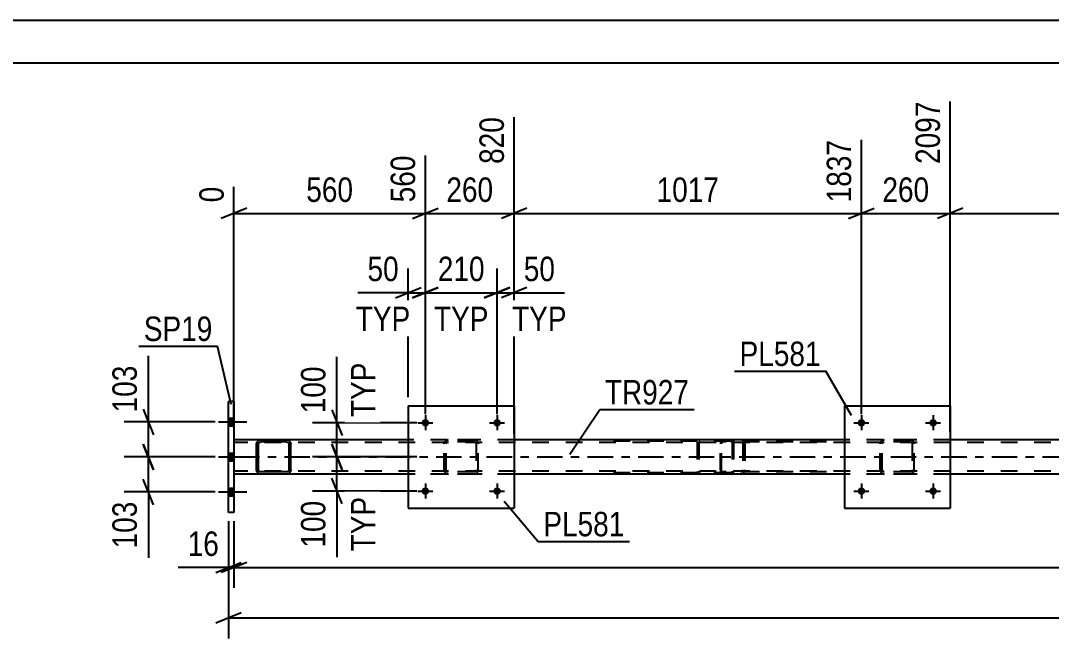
# Model space of a CAD drawing. Header units: millimetres. Extents: x 0 to 841, y 0 to 594.
# Drawn here: x 61.7 to 182.4, y 521.7 to 594 of the extents above; entities that cross this region are included whole.
import ezdxf

# ---------------------------------------------------------------- set-up
doc = ezdxf.new("R2010")
doc.units = ezdxf.units.MM
doc.linetypes.add('DXK_LINE_DOT2', pattern=[3.9198, 1.9599, -1.9599])
doc.linetypes.add('DXK_LINE_DOT3', pattern=[5.9187, 2.979, -0.9799, 0.9799, -0.9799])
doc.styles.add('Arial Narrow', font='ARIALN.TTF', dxfattribs={"height": 0.2})

# ---------------------------------------------------------------- blocks, each defined once
blk = doc.blocks.new('Unknown-814553173-1135')
at = {"color": 5, "linetype": 'Continuous'}
for p, q in [((841, 594), (0, 594)), ((836, 589), (5, 589))]:
    blk.add_line(p, q, dxfattribs=at)
blk = doc.blocks.new('Bolt-814553173-2902 - 2851')
at = {"linetype": 'Continuous'}
for points in [[(86.69, 546.56), (86.69, 547.44), (86.05, 547.44), (86.05, 546.56)], [(86.69, 546.56), (86.69, 547.44), (86.05, 547.44), (86.05, 546.56)], [(86.69, 546.56), (86.69, 547.44), (86.05, 547.44), (86.05, 546.56)], [(86.69, 542.46), (86.69, 543.34), (86.05, 543.34), (86.05, 542.46)], [(86.69, 542.46), (86.69, 543.34), (86.05, 543.34), (86.05, 542.46)], [(86.69, 538.36), (86.69, 539.24), (86.05, 539.24), (86.05, 538.36)], [(86.69, 538.36), (86.69, 539.24), (86.05, 539.24), (86.05, 538.36)], [(86.69, 538.36), (86.69, 539.24), (86.05, 539.24), (86.05, 538.36)]]:
    blk.add_hatch(color=1, dxfattribs=at).paths.add_polyline_path(points)
at = {"color": 1, "linetype": 'Continuous'}
for p, q in [((84.89, 547), (88.21, 547)), ((84.89, 547), (88.21, 547)), ((84.89, 547), (88.21, 547)), ((86.05, 547.44), (86.69, 547.44)), ((86.05, 547.44), (86.69, 547.44)), ((86.05, 547.44), (86.69, 547.44)), ((86.05, 546.56), (86.69, 546.56)), ((86.05, 546.56), (86.69, 546.56)), ((86.05, 546.56), (86.69, 546.56)), ((84.89, 542.9), (88.21, 542.9)), ((84.89, 542.9), (88.21, 542.9)), ((86.05, 543.34), (86.69, 543.34)), ((86.05, 543.34), (86.69, 543.34)), ((86.05, 542.46), (86.69, 542.46)), ((86.05, 542.46), (86.69, 542.46)), ((84.89, 538.8), (88.21, 538.8)), ((84.89, 538.8), (88.21, 538.8)), ((84.89, 538.8), (88.21, 538.8)), ((86.05, 539.24), (86.69, 539.24)), ((86.05, 539.24), (86.69, 539.24)), ((86.05, 539.24), (86.69, 539.24)), ((86.05, 538.36), (86.69, 538.36)), ((86.05, 538.36), (86.69, 538.36)), ((86.05, 538.36), (86.69, 538.36))]:
    blk.add_line(p, q, dxfattribs=at)
blk = doc.blocks.new('Bolt-814553173-2926 - 2851')
at = {"linetype": 'Continuous'}
for points in [[(160.63, 538.9, -1), (159.75, 538.9, -1)], [(169.03, 538.9, -1), (168.15, 538.9, -1)]]:
    blk.add_hatch(color=1, dxfattribs=at).paths.add_polyline_path(points)
at = {"color": 1, "linetype": 'Continuous'}
for p, q in [((160.19, 539.78), (160.19, 538.02)), ((168.59, 539.78), (168.59, 538.02)), ((159.31, 538.9), (161.07, 538.9)), ((167.71, 538.9), (169.47, 538.9))]:
    blk.add_line(p, q, dxfattribs=at)
blk = doc.blocks.new('Part-814553173-2901 - 2851')
at = {"color": 2, "linetype": 'Continuous'}
for p, q in [((107.11, 544.9), (86.69, 544.9)), ((158.19, 544.9), (119.51, 544.9)), ((209.27, 544.9), (170.59, 544.9)), ((89.81, 540.9), (86.69, 540.9)), ((107.11, 540.9), (92.86, 540.9)), ((158.19, 540.9), (119.51, 540.9)), ((209.27, 540.9), (170.59, 540.9))]:
    blk.add_line(p, q, dxfattribs=at)
at = {"color": 7, "linetype": 'DXK_LINE_DOT2'}
for p, q in [((86.69, 544.9), (86.69, 540.9)), ((119.51, 544.9), (107.11, 544.9)), ((170.59, 544.9), (158.19, 544.9)), ((750.76, 544.58), (86.69, 544.58)), ((750.76, 541.22), (86.69, 541.22)), ((92.86, 540.9), (89.81, 540.9)), ((750.76, 540.9), (107.11, 540.9)), ((119.51, 540.9), (107.11, 540.9)), ((170.59, 540.9), (158.19, 540.9))]:
    blk.add_line(p, q, dxfattribs=at)
at = {"color": 7, "linetype": 'DXK_LINE_DOT3'}
blk.add_line((86.69, 542.9), (750.76, 542.9), dxfattribs=at)
blk = doc.blocks.new('Bolt-814553173-2923 - 2851')
at = {"linetype": 'Continuous'}
for points in [[(109.55, 546.9, -1), (108.67, 546.9, -1)], [(117.95, 546.9, -1), (117.07, 546.9, -1)]]:
    blk.add_hatch(color=1, dxfattribs=at).paths.add_polyline_path(points)
at = {"color": 1, "linetype": 'Continuous'}
for p, q in [((109.11, 547.78), (109.11, 546.02)), ((117.51, 547.78), (117.51, 546.02)), ((108.23, 546.9), (109.99, 546.9)), ((116.63, 546.9), (118.39, 546.9))]:
    blk.add_line(p, q, dxfattribs=at)
blk = doc.blocks.new('Bolt-814553173-2924 - 2851')
at = {"linetype": 'Continuous'}
for points in [[(109.55, 538.9, -1), (108.67, 538.9, -1)], [(117.95, 538.9, -1), (117.07, 538.9, -1)]]:
    blk.add_hatch(color=1, dxfattribs=at).paths.add_polyline_path(points)
at = {"color": 1, "linetype": 'Continuous'}
for p, q in [((109.11, 539.78), (109.11, 538.02)), ((117.51, 539.78), (117.51, 538.02)), ((108.23, 538.9), (109.99, 538.9)), ((116.63, 538.9), (118.39, 538.9))]:
    blk.add_line(p, q, dxfattribs=at)
blk = doc.blocks.new('Bolt-814553173-2925 - 2851')
at = {"linetype": 'Continuous'}
for points in [[(160.63, 546.9, -1), (159.75, 546.9, -1)], [(169.03, 546.9, -1), (168.15, 546.9, -1)]]:
    blk.add_hatch(color=1, dxfattribs=at).paths.add_polyline_path(points)
at = {"color": 1, "linetype": 'Continuous'}
for p, q in [((160.19, 547.78), (160.19, 546.02)), ((168.59, 547.78), (168.59, 546.02)), ((159.31, 546.9), (161.07, 546.9)), ((167.71, 546.9), (169.47, 546.9))]:
    blk.add_line(p, q, dxfattribs=at)
blk = doc.blocks.new('Part-814553173-2951 - 2851')
at = {"color": 2, "linetype": 'Continuous'}
for p, q in [((89.37, 544.6), (89.34, 544.42)), ((89.59, 544.51), (89.65, 544.59)), ((89.82, 544.9), (89.63, 544.86)), ((89.65, 544.59), (89.72, 544.64)), ((89.72, 544.64), (89.82, 544.66)), ((92.86, 544.9), (89.82, 544.9)), ((92.86, 544.66), (89.82, 544.66)), ((93.04, 544.86), (92.86, 544.9)), ((92.86, 544.66), (92.95, 544.64)), ((92.95, 544.64), (93.03, 544.59)), ((93.03, 544.59), (93.08, 544.51)), ((93.34, 544.42), (93.3, 544.6)), ((89.34, 541.38), (89.34, 544.42)), ((89.58, 544.42), (89.59, 544.51)), ((89.58, 541.38), (89.58, 544.42)), ((93.08, 544.51), (93.1, 544.42)), ((93.1, 544.42), (93.1, 541.38)), ((93.34, 541.38), (93.34, 544.42)), ((89.34, 541.38), (89.37, 541.19)), ((89.59, 541.29), (89.58, 541.38)), ((89.65, 541.21), (89.59, 541.29)), ((89.72, 541.16), (89.65, 541.21)), ((89.82, 541.14), (89.72, 541.16)), ((92.86, 541.14), (89.82, 541.14)), ((92.95, 541.16), (92.86, 541.14)), ((93.03, 541.21), (92.95, 541.16)), ((93.08, 541.29), (93.03, 541.21)), ((93.1, 541.38), (93.08, 541.29)), ((93.3, 541.19), (93.34, 541.38)), ((89.63, 540.93), (89.82, 540.9)), ((92.86, 540.9), (89.82, 540.9)), ((92.86, 540.9), (93.04, 540.93))]:
    blk.add_line(p, q, dxfattribs=at)
at = {"color": 7, "linetype": 'DXK_LINE_DOT2'}
for p, q in [((89.34, 544.42), (89.37, 544.6)), ((89.63, 544.86), (89.82, 544.9)), ((92.86, 544.9), (93.04, 544.86)), ((93.3, 544.6), (93.34, 544.42)), ((89.37, 541.19), (89.34, 541.38)), ((93.34, 541.38), (93.3, 541.19)), ((89.82, 540.9), (89.63, 540.93)), ((93.04, 540.93), (92.86, 540.9))]:
    blk.add_line(p, q, dxfattribs=at)
at = {"color": 2, "linetype": 'Continuous'}
for centre, start, end in [((89.82, 544.42), 112.5, 157.5), ((92.86, 544.42), 22.5, 67.5), ((89.82, 541.38), 202.5, 247.5), ((92.86, 541.38), 292.5, 337.5)]:
    blk.add_arc(centre, 0.48, start, end, dxfattribs=at)
at = {"color": 7, "linetype": 'DXK_LINE_DOT2'}
for centre, start, end in [((89.82, 544.42), 112.5, 157.5), ((92.86, 544.42), 22.5, 67.5), ((89.82, 541.38), 202.5, 247.5), ((92.86, 541.38), 292.5, 337.5)]:
    blk.add_arc(centre, 0.48, start, end, dxfattribs=at)
blk = doc.blocks.new('Part-814553173-2956 - 2851')
at = {"color": 2, "linetype": 'Continuous'}
for p, q in [((107.11, 548.9), (107.11, 536.9)), ((107.11, 548.9), (119.51, 548.9)), ((119.51, 548.9), (119.51, 536.9)), ((107.11, 536.9), (119.51, 536.9))]:
    blk.add_line(p, q, dxfattribs=at)
blk = doc.blocks.new('Part-814553173-2957 - 2851')
at = {"color": 7, "linetype": 'DXK_LINE_DOT2'}
for p, q in [((111.31, 544.42), (111.35, 544.6)), ((111.35, 544.6), (111.31, 544.42)), ((111.57, 544.51), (111.62, 544.59)), ((111.61, 544.86), (111.79, 544.9)), ((111.79, 544.9), (111.61, 544.86)), ((111.62, 544.59), (111.7, 544.64)), ((111.7, 544.64), (111.79, 544.66)), ((114.83, 544.9), (111.79, 544.9)), ((114.83, 544.66), (111.79, 544.66)), ((114.83, 544.9), (115.02, 544.86)), ((115.02, 544.86), (114.83, 544.9)), ((114.83, 544.66), (114.92, 544.64)), ((114.92, 544.64), (115, 544.59)), ((115, 544.59), (115.05, 544.51)), ((115.28, 544.6), (115.31, 544.42)), ((115.31, 544.42), (115.28, 544.6)), ((111.31, 541.38), (111.31, 544.42)), ((111.55, 544.42), (111.57, 544.51)), ((111.55, 541.38), (111.55, 544.42)), ((115.05, 544.51), (115.07, 544.42)), ((115.07, 544.42), (115.07, 541.38)), ((115.31, 541.38), (115.31, 544.42)), ((111.35, 541.19), (111.31, 541.38)), ((111.31, 541.38), (111.35, 541.19)), ((111.57, 541.29), (111.55, 541.38)), ((111.62, 541.21), (111.57, 541.29)), ((111.7, 541.16), (111.62, 541.21)), ((111.79, 541.14), (111.7, 541.16)), ((114.83, 541.14), (111.79, 541.14)), ((114.92, 541.16), (114.83, 541.14)), ((115, 541.21), (114.92, 541.16)), ((115.05, 541.29), (115, 541.21)), ((115.07, 541.38), (115.05, 541.29)), ((115.31, 541.38), (115.28, 541.19)), ((115.28, 541.19), (115.31, 541.38)), ((111.79, 540.9), (111.61, 540.93)), ((111.61, 540.93), (111.79, 540.9)), ((114.83, 540.9), (111.79, 540.9)), ((115.02, 540.93), (114.83, 540.9)), ((114.83, 540.9), (115.02, 540.93))]:
    blk.add_line(p, q, dxfattribs=at)
at = {"color": 7, "linetype": 'DXK_LINE_DOT3'}
blk.add_line((113.31, 542.9), (113.31, 542.9), dxfattribs=at)
at = {"color": 7, "linetype": 'DXK_LINE_DOT2'}
for centre, start, end in [((111.79, 544.42), 112.5, 157.5), ((111.79, 544.42), 112.5, 157.5), ((114.83, 544.42), 22.5, 67.5), ((114.83, 544.42), 22.5, 67.5), ((111.79, 541.38), 202.5, 247.5), ((111.79, 541.38), 202.5, 247.5), ((114.83, 541.38), 292.5, 337.5), ((114.83, 541.38), 292.5, 337.5)]:
    blk.add_arc(centre, 0.48, start, end, dxfattribs=at)
blk = doc.blocks.new('Part-814553173-2962 - 2851')
at = {"color": 2, "linetype": 'Continuous'}
for p, q in [((158.19, 548.9), (158.19, 536.9)), ((158.19, 548.9), (170.59, 548.9)), ((170.59, 548.9), (170.59, 536.9)), ((158.19, 536.9), (170.59, 536.9))]:
    blk.add_line(p, q, dxfattribs=at)
blk = doc.blocks.new('Part-814553173-2963 - 2851')
at = {"color": 7, "linetype": 'DXK_LINE_DOT2'}
for p, q in [((162.39, 544.42), (162.43, 544.6)), ((162.43, 544.6), (162.39, 544.42)), ((162.65, 544.51), (162.7, 544.59)), ((162.69, 544.86), (162.87, 544.9)), ((162.87, 544.9), (162.69, 544.86)), ((162.7, 544.59), (162.78, 544.64)), ((162.78, 544.64), (162.87, 544.66)), ((165.91, 544.9), (162.87, 544.9)), ((165.91, 544.66), (162.87, 544.66)), ((165.91, 544.9), (166.1, 544.86)), ((166.1, 544.86), (165.91, 544.9)), ((165.91, 544.66), (166, 544.64)), ((166, 544.64), (166.08, 544.59)), ((166.08, 544.59), (166.13, 544.51)), ((166.36, 544.6), (166.39, 544.42)), ((166.39, 544.42), (166.36, 544.6)), ((162.39, 541.38), (162.39, 544.42)), ((162.63, 544.42), (162.65, 544.51)), ((162.63, 541.38), (162.63, 544.42)), ((166.13, 544.51), (166.15, 544.42)), ((166.15, 544.42), (166.15, 541.38)), ((166.39, 541.38), (166.39, 544.42)), ((162.43, 541.19), (162.39, 541.38)), ((162.39, 541.38), (162.43, 541.19)), ((162.65, 541.29), (162.63, 541.38)), ((162.7, 541.21), (162.65, 541.29)), ((162.78, 541.16), (162.7, 541.21)), ((162.87, 541.14), (162.78, 541.16)), ((165.91, 541.14), (162.87, 541.14)), ((166, 541.16), (165.91, 541.14)), ((166.08, 541.21), (166, 541.16)), ((166.13, 541.29), (166.08, 541.21)), ((166.15, 541.38), (166.13, 541.29)), ((166.39, 541.38), (166.36, 541.19)), ((166.36, 541.19), (166.39, 541.38)), ((162.87, 540.9), (162.69, 540.93)), ((162.69, 540.93), (162.87, 540.9)), ((165.91, 540.9), (162.87, 540.9)), ((166.1, 540.93), (165.91, 540.9)), ((165.91, 540.9), (166.1, 540.93))]:
    blk.add_line(p, q, dxfattribs=at)
at = {"color": 7, "linetype": 'DXK_LINE_DOT3'}
blk.add_line((164.39, 542.9), (164.39, 542.9), dxfattribs=at)
at = {"color": 7, "linetype": 'DXK_LINE_DOT2'}
for centre, start, end in [((162.87, 544.42), 112.5, 157.5), ((162.87, 544.42), 112.5, 157.5), ((165.91, 544.42), 22.5, 67.5), ((165.91, 544.42), 22.5, 67.5), ((162.87, 541.38), 202.5, 247.5), ((162.87, 541.38), 202.5, 247.5), ((165.91, 541.38), 292.5, 337.5), ((165.91, 541.38), 292.5, 337.5)]:
    blk.add_arc(centre, 0.48, start, end, dxfattribs=at)
blk = doc.blocks.new('Part-814553173-3055 - 2851')
at = {"color": 7, "linetype": 'DXK_LINE_DOT2'}
for p, q in [((143.69, 544.6), (143.67, 544.42)), ((143.75, 544.76), (143.69, 544.6)), ((143.84, 544.86), (143.75, 544.76)), ((143.82, 544.51), (143.85, 544.59)), ((143.94, 544.9), (143.84, 544.86)), ((143.85, 544.59), (143.89, 544.64)), ((143.89, 544.64), (143.94, 544.66)), ((156.1, 544.9), (143.94, 544.9)), ((156.1, 544.66), (143.94, 544.66)), ((145.22, 544.9), (145.22, 544.66)), ((146.23, 544.86), (146.03, 544.9)), ((146.03, 544.66), (146.13, 544.64)), ((146.13, 544.64), (146.21, 544.59)), ((146.21, 544.59), (146.27, 544.51)), ((146.52, 544.5), (146.5, 544.6)), ((143.67, 541.38), (143.67, 544.42)), ((143.81, 544.42), (143.82, 544.51)), ((143.81, 541.38), (143.81, 544.42)), ((146.27, 544.51), (146.29, 544.42)), ((146.29, 544.42), (146.29, 541.38)), ((146.54, 544.42), (146.52, 544.5)), ((146.54, 544.42), (146.54, 541.38)), ((143.67, 541.38), (143.69, 541.2)), ((143.69, 541.2), (143.75, 541.04)), ((143.75, 541.04), (143.84, 540.94)), ((143.82, 541.29), (143.81, 541.38)), ((143.85, 541.21), (143.82, 541.29)), ((143.89, 541.16), (143.85, 541.21)), ((143.94, 541.14), (143.89, 541.16)), ((156.1, 541.14), (143.94, 541.14)), ((145.22, 540.9), (145.22, 541.14)), ((146.13, 541.16), (146.03, 541.14)), ((146.21, 541.21), (146.13, 541.16)), ((146.27, 541.29), (146.21, 541.21)), ((146.29, 541.38), (146.27, 541.29)), ((146.5, 541.2), (146.52, 541.29)), ((146.52, 541.29), (146.54, 541.38)), ((143.84, 540.94), (143.94, 540.9)), ((156.1, 540.9), (143.94, 540.9)), ((146.03, 540.9), (146.23, 540.94))]:
    blk.add_line(p, q, dxfattribs=at)
for centre, start, end in [((146.05, 544.4), 23.8494, 68.8059), ((146.05, 541.39), 291.1941, 336.1506)]:
    blk.add_arc(centre, 0.492, start, end, dxfattribs=at)
blk = doc.blocks.new('Part-814553173-3061 - 2851')
at = {"color": 2, "linetype": 'Continuous'}
for p, q in [((86.69, 549.4), (86.05, 549.4)), ((86.05, 536.4), (86.05, 549.4)), ((86.69, 549.4), (86.69, 536.4)), ((86.69, 536.4), (86.05, 536.4))]:
    blk.add_line(p, q, dxfattribs=at)
blk = doc.blocks.new('Part-814553173-3062 - 2851')
at = {"color": 7, "linetype": 'DXK_LINE_DOT2'}
for p, q in [((144.88, 544.9), (129.55, 544.9)), ((144.88, 544.74), (129.55, 544.74)), ((140.99, 544.7), (140.96, 544.58)), ((141.13, 544.58), (141.15, 544.64)), ((141.15, 544.64), (141.18, 544.69)), ((141.3, 544.9), (141.17, 544.88)), ((141.18, 544.69), (141.21, 544.71)), ((141.21, 544.71), (141.24, 544.73)), ((141.24, 544.73), (141.3, 544.74)), ((145.01, 544.88), (144.88, 544.9)), ((144.88, 544.74), (144.94, 544.73)), ((144.94, 544.73), (145, 544.69)), ((145, 544.69), (145.04, 544.64)), ((145.04, 544.64), (145.05, 544.58)), ((145.22, 544.58), (145.19, 544.7)), ((140.96, 544.58), (140.96, 541.22)), ((141.13, 544.58), (141.13, 541.22)), ((145.05, 544.58), (145.05, 541.22)), ((145.22, 544.58), (145.22, 541.22)), ((144.88, 541.06), (129.55, 541.06)), ((140.96, 541.22), (140.99, 541.1)), ((141.15, 541.16), (141.13, 541.22)), ((141.18, 541.11), (141.15, 541.16)), ((141.18, 541.11), (141.21, 541.09)), ((141.21, 541.09), (141.24, 541.07)), ((141.24, 541.07), (141.3, 541.06)), ((144.94, 541.07), (144.88, 541.06)), ((145, 541.11), (144.94, 541.07)), ((145.04, 541.16), (145, 541.11)), ((145.05, 541.22), (145.04, 541.16)), ((145.19, 541.1), (145.22, 541.22)), ((144.88, 540.9), (129.55, 540.9)), ((141.17, 540.92), (141.3, 540.9)), ((144.88, 540.9), (145.01, 540.92))]:
    blk.add_line(p, q, dxfattribs=at)
for centre, start, end in [((144.89, 544.57), 24.32, 69.2417), ((141.29, 541.23), 204.32, 249.2417), ((144.89, 541.23), 290.7583, 335.68)]:
    blk.add_arc(centre, 0.331, start, end, dxfattribs=at)
blk = doc.blocks.new('StraightDimension-814553173-13182 - 2851')
at = {"color": 7, "linetype": 'Continuous'}
for p, q in [((119.51, 545.58), (119.51, 582.71)), ((109.11, 547.9), (109.11, 578.21)), ((107.61, 570.82), (110.61, 572.02)), ((109.11, 571.42), (119.51, 571.42)), ((121.01, 572.02), (118.01, 570.82))]:
    blk.add_line(p, q, dxfattribs=at)
at = {"color": 0}
blk.add_wipeout([(117.65, 572.17), (117.65, 576.37), (110.97, 576.37), (110.97, 572.17)], dxfattribs=at)
at = {"color": 3, "style": 'Arial Narrow'}
blk.add_text('260', height=2.863, dxfattribs=at).set_placement((111.57, 572.77))
at = {"color": 0, "linetype": 'Continuous'}
blk.add_wipeout([(118.91, 583.31), (114.71, 583.31), (114.71, 576.62), (118.91, 576.62)], dxfattribs=at)
at = {"color": 3, "linetype": 'Continuous', "style": 'Arial Narrow'}
blk.add_text('820', height=2.863, rotation=90.0002, dxfattribs=at).set_placement((118.31, 577.22))
blk = doc.blocks.new('StraightDimension-814553173-13183 - 2851')
at = {"color": 7, "linetype": 'Continuous'}
for p, q in [((109.11, 547.9), (109.11, 578.21)), ((86.69, 546.51), (86.69, 574.55)), ((88.19, 572.02), (85.19, 570.82)), ((86.69, 571.42), (109.11, 571.42)), ((107.61, 570.82), (110.61, 572.02))]:
    blk.add_line(p, q, dxfattribs=at)
at = {"color": 0}
blk.add_wipeout([(101.24, 572.17), (101.24, 576.37), (94.56, 576.37), (94.56, 572.17)], dxfattribs=at)
at = {"color": 3, "style": 'Arial Narrow'}
blk.add_text('560', height=2.863, dxfattribs=at).set_placement((95.16, 572.77))
at = {"color": 0, "linetype": 'Continuous'}
for points in [[(108.51, 578.81), (104.31, 578.81), (104.31, 572.12), (108.51, 572.12)], [(86.09, 575.15), (81.89, 575.15), (81.89, 572.12), (86.09, 572.12)]]:
    blk.add_wipeout(points, dxfattribs=at)
at = {"color": 3, "linetype": 'Continuous', "style": 'Arial Narrow'}
for s, height, p in [('560', 2.863, (107.91, 572.72)), ('0', 2.86, (85.49, 572.72))]:
    blk.add_text(s, height=height, rotation=90.0002, dxfattribs=at).set_placement(p)
blk = doc.blocks.new('StraightDimension-814553173-3656 - 2851')
at = {"color": 7, "linetype": 'Continuous'}
for p, q in [((86.05, 535.4), (86.05, 521.65)), ((87.55, 524.65), (84.55, 523.45)), ((86.05, 524.05), (793.32, 524.05))]:
    blk.add_line(p, q, dxfattribs=at)
blk = doc.blocks.new('StraightDimension-814553173-3667 - 2851')
at = {"color": 7, "linetype": 'Continuous'}
for p, q in [((86.05, 535.4), (86.05, 527.56)), ((86.69, 535.4), (86.69, 527.56)), ((84.55, 529.36), (87.55, 530.56)), ((88.19, 530.56), (85.19, 529.36)), ((86.05, 529.96), (80.15, 529.96)), ((86.05, 529.96), (80.15, 529.96)), ((86.05, 529.96), (86.69, 529.96))]:
    blk.add_line(p, q, dxfattribs=at)
at = {"color": 0}
blk.add_wipeout([(85.53, 530.71), (85.53, 534.91), (80.67, 534.91), (80.67, 530.71)], dxfattribs=at)
at = {"color": 3, "style": 'Arial Narrow'}
blk.add_text('16', height=2.863, dxfattribs=at).set_placement((81.27, 531.31))
blk = doc.blocks.new('StraightDimension-814553173-3677 - 2851')
at = {"color": 7, "linetype": 'Continuous'}
for p, q in [((86.69, 535.4), (86.69, 527.56)), ((88.19, 530.56), (85.19, 529.36)), ((86.69, 529.96), (792.68, 529.96))]:
    blk.add_line(p, q, dxfattribs=at)
blk = doc.blocks.new('StraightDimension-814553173-3719 - 2851')
at = {"color": 7, "linetype": 'Continuous'}
for p, q in [((76.06, 544.4), (77.26, 541.4)), ((84.47, 542.9), (73.81, 542.9)), ((76.66, 538.8), (76.66, 542.9)), ((77.26, 537.3), (76.06, 540.3)), ((84.47, 538.8), (73.81, 538.8)), ((76.66, 538.8), (76.66, 531.07)), ((76.66, 538.8), (76.66, 531.07))]:
    blk.add_line(p, q, dxfattribs=at)
at = {"color": 0}
blk.add_wipeout([(75.91, 538.27), (71.71, 538.27), (71.71, 531.59), (75.91, 531.59)], dxfattribs=at)
at = {"color": 3, "style": 'Arial Narrow'}
blk.add_text('103', height=2.863, rotation=90.0002, dxfattribs=at).set_placement((75.31, 532.19))
blk = doc.blocks.new('StraightDimension-814553173-3732 - 2851')
at = {"color": 7, "linetype": 'Continuous'}
for p, q in [((76.66, 547), (76.66, 554.73)), ((76.66, 547), (76.66, 554.73)), ((76.06, 548.5), (77.26, 545.5)), ((84.47, 547), (73.81, 547)), ((76.66, 542.9), (76.66, 547)), ((77.26, 541.4), (76.06, 544.4)), ((84.47, 542.9), (73.81, 542.9))]:
    blk.add_line(p, q, dxfattribs=at)
at = {"color": 0}
blk.add_wipeout([(75.91, 554.21), (71.71, 554.21), (71.71, 547.52), (75.91, 547.52)], dxfattribs=at)
at = {"color": 3, "style": 'Arial Narrow'}
blk.add_text('103', height=2.863, rotation=90.0002, dxfattribs=at).set_placement((75.31, 548.12))
blk = doc.blocks.new('StraightDimension-814553173-13179 - 2851')
at = {"color": 7, "linetype": 'Continuous'}
for p, q in [((170.59, 545.9), (170.59, 584.54)), ((211.27, 547.9), (211.27, 580.04)), ((172.09, 572.02), (169.09, 570.82)), ((170.59, 571.42), (211.27, 571.42)), ((209.77, 570.82), (212.77, 572.02))]:
    blk.add_line(p, q, dxfattribs=at)
at = {"color": 0}
blk.add_wipeout([(195.19, 572.17), (195.19, 576.37), (186.68, 576.37), (186.68, 572.17)], dxfattribs=at)
at = {"color": 3, "style": 'Arial Narrow'}
blk.add_text('1017', height=2.863, dxfattribs=at).set_placement((187.28, 572.77))
at = {"color": 0, "linetype": 'Continuous'}
blk.add_wipeout([(210.67, 580.64), (206.47, 580.64), (206.47, 572.12), (210.67, 572.12)], dxfattribs=at)
at = {"color": 3, "linetype": 'Continuous', "style": 'Arial Narrow'}
blk.add_text('3115', height=2.863, rotation=90.0002, dxfattribs=at).set_placement((210.07, 572.72))
blk = doc.blocks.new('StraightDimension-814553173-13180 - 2851')
at = {"color": 7, "linetype": 'Continuous'}
for p, q in [((170.59, 545.9), (170.59, 584.54)), ((160.19, 547.9), (160.19, 580.04)), ((158.69, 570.82), (161.69, 572.02)), ((160.19, 571.42), (170.59, 571.42)), ((172.09, 572.02), (169.09, 570.82))]:
    blk.add_line(p, q, dxfattribs=at)
at = {"color": 0}
blk.add_wipeout([(168.74, 572.17), (168.74, 576.37), (162.05, 576.37), (162.05, 572.17)], dxfattribs=at)
at = {"color": 3, "style": 'Arial Narrow'}
blk.add_text('260', height=2.863, dxfattribs=at).set_placement((162.65, 572.77))
at = {"color": 0, "linetype": 'Continuous'}
blk.add_wipeout([(169.99, 585.14), (165.79, 585.14), (165.79, 576.62), (169.99, 576.62)], dxfattribs=at)
at = {"color": 3, "linetype": 'Continuous', "style": 'Arial Narrow'}
blk.add_text('2097', height=2.863, rotation=90.0002, dxfattribs=at).set_placement((169.39, 577.22))
blk = doc.blocks.new('StraightDimension-814553173-13181 - 2851')
at = {"color": 7, "linetype": 'Continuous'}
for p, q in [((119.51, 545.58), (119.51, 582.71)), ((160.19, 547.9), (160.19, 580.04)), ((121.01, 572.02), (118.01, 570.82)), ((119.51, 571.42), (160.19, 571.42)), ((158.69, 570.82), (161.69, 572.02))]:
    blk.add_line(p, q, dxfattribs=at)
at = {"color": 0}
blk.add_wipeout([(144.11, 572.17), (144.11, 576.37), (135.6, 576.37), (135.6, 572.17)], dxfattribs=at)
at = {"color": 3, "style": 'Arial Narrow'}
blk.add_text('1017', height=2.863, dxfattribs=at).set_placement((136.2, 572.77))
at = {"color": 0, "linetype": 'Continuous'}
blk.add_wipeout([(159.59, 580.64), (155.39, 580.64), (155.39, 572.12), (159.59, 572.12)], dxfattribs=at)
at = {"color": 3, "linetype": 'Continuous', "style": 'Arial Narrow'}
blk.add_text('1837', height=2.863, rotation=90.0002, dxfattribs=at).set_placement((158.99, 572.72))
blk = doc.blocks.new('StraightDimension-814553173-13949 - 2851')
at = {"color": 7, "linetype": 'Continuous'}
for p, q in [((117.51, 547.9), (117.51, 564.99)), ((119.51, 549.9), (119.51, 564.99)), ((116.01, 561.54), (119.01, 562.74)), ((121.01, 562.74), (118.01, 561.54)), ((117.51, 562.14), (119.51, 562.14)), ((119.51, 562.14), (125.42, 562.14)), ((119.51, 562.14), (125.42, 562.14))]:
    blk.add_line(p, q, dxfattribs=at)
at = {"color": 0}
blk.add_wipeout([(124.89, 562.89), (124.89, 567.09), (120.04, 567.09), (120.04, 562.89)], dxfattribs=at)
at = {"color": 0, "linetype": 'Continuous'}
blk.add_wipeout([(126.26, 557.04), (126.26, 561.24), (118.67, 561.24), (118.67, 557.04)], dxfattribs=at)
at = {"color": 3, "style": 'Arial Narrow'}
blk.add_text('50', height=2.863, dxfattribs=at).set_placement((120.64, 563.49))
at = {"color": 3, "linetype": 'Continuous', "style": 'Arial Narrow'}
blk.add_text('TYP', height=2.863, dxfattribs=at).set_placement((119.27, 557.64))
blk = doc.blocks.new('StraightDimension-814553173-13950 - 2851')
at = {"color": 7, "linetype": 'Continuous'}
for p, q in [((109.11, 547.9), (109.11, 564.99)), ((117.51, 547.9), (117.51, 564.99)), ((107.61, 561.54), (110.61, 562.74)), ((119.01, 562.74), (116.01, 561.54)), ((109.11, 562.14), (117.51, 562.14))]:
    blk.add_line(p, q, dxfattribs=at)
at = {"color": 0}
blk.add_wipeout([(116.65, 562.89), (116.65, 567.09), (109.97, 567.09), (109.97, 562.89)], dxfattribs=at)
at = {"color": 0, "linetype": 'Continuous'}
blk.add_wipeout([(117.11, 557.04), (117.11, 561.24), (109.52, 561.24), (109.52, 557.04)], dxfattribs=at)
at = {"color": 3, "style": 'Arial Narrow'}
blk.add_text('210', height=2.863, dxfattribs=at).set_placement((110.57, 563.49))
at = {"color": 3, "linetype": 'Continuous', "style": 'Arial Narrow'}
blk.add_text('TYP', height=2.863, dxfattribs=at).set_placement((110.12, 557.64))
blk = doc.blocks.new('StraightDimension-814553173-13951 - 2851')
at = {"color": 7, "linetype": 'Continuous'}
for p, q in [((107.11, 549.9), (107.11, 564.99)), ((109.11, 547.9), (109.11, 564.99)), ((105.61, 561.54), (108.61, 562.74)), ((110.61, 562.74), (107.61, 561.54)), ((107.11, 562.14), (101.21, 562.14)), ((107.11, 562.14), (101.21, 562.14)), ((107.11, 562.14), (109.11, 562.14))]:
    blk.add_line(p, q, dxfattribs=at)
at = {"color": 0}
blk.add_wipeout([(106.59, 562.89), (106.59, 567.09), (101.73, 567.09), (101.73, 562.89)], dxfattribs=at)
at = {"color": 0, "linetype": 'Continuous'}
blk.add_wipeout([(107.95, 557.04), (107.95, 561.24), (100.36, 561.24), (100.36, 557.04)], dxfattribs=at)
at = {"color": 3, "style": 'Arial Narrow'}
blk.add_text('50', height=2.863, dxfattribs=at).set_placement((102.33, 563.49))
at = {"color": 3, "linetype": 'Continuous', "style": 'Arial Narrow'}
blk.add_text('TYP', height=2.863, dxfattribs=at).set_placement((100.96, 557.64))
blk = doc.blocks.new('StraightDimension-814553173-14002 - 2851')
at = {"color": 7, "linetype": 'Continuous'}
for p, q in [((98.75, 546.9), (98.75, 554.63)), ((98.75, 546.9), (98.75, 554.63)), ((98.15, 548.4), (99.35, 545.4)), ((108.11, 546.9), (95.9, 546.9)), ((98.75, 542.9), (98.75, 546.9)), ((99.35, 541.4), (98.15, 544.4)), ((108.11, 542.9), (95.9, 542.9))]:
    blk.add_line(p, q, dxfattribs=at)
at = {"color": 0, "linetype": 'Continuous'}
blk.add_wipeout([(103.85, 554.56), (99.65, 554.56), (99.65, 546.97), (103.85, 546.97)], dxfattribs=at)
at = {"color": 0}
blk.add_wipeout([(98, 554.11), (93.8, 554.11), (93.8, 547.42), (98, 547.42)], dxfattribs=at)
at = {"color": 3, "style": 'Arial Narrow'}
blk.add_text('100', height=2.863, rotation=90.0002, dxfattribs=at).set_placement((97.4, 548.02))
at = {"color": 3, "linetype": 'Continuous', "style": 'Arial Narrow'}
blk.add_text('TYP', height=2.863, rotation=90.0002, dxfattribs=at).set_placement((103.25, 547.57))
blk = doc.blocks.new('StraightDimension-814553173-14003 - 2851')
at = {"color": 7, "linetype": 'Continuous'}
for p, q in [((98.15, 544.4), (99.35, 541.4)), ((108.11, 542.9), (95.9, 542.9)), ((98.75, 538.9), (98.75, 542.9)), ((99.35, 537.4), (98.15, 540.4)), ((108.11, 538.9), (95.9, 538.9)), ((98.75, 538.9), (98.75, 531.16)), ((98.75, 538.9), (98.75, 531.16))]:
    blk.add_line(p, q, dxfattribs=at)
at = {"color": 0, "linetype": 'Continuous'}
blk.add_wipeout([(103.85, 538.83), (99.65, 538.83), (99.65, 531.24), (103.85, 531.24)], dxfattribs=at)
at = {"color": 0}
blk.add_wipeout([(98, 538.37), (93.8, 538.37), (93.8, 531.69), (98, 531.69)], dxfattribs=at)
at = {"color": 3, "style": 'Arial Narrow'}
blk.add_text('100', height=2.863, rotation=90.0002, dxfattribs=at).set_placement((97.4, 532.29))
at = {"color": 3, "linetype": 'Continuous', "style": 'Arial Narrow'}
blk.add_text('TYP', height=2.863, rotation=90.0002, dxfattribs=at).set_placement((103.25, 531.84))
blk = doc.blocks.new('Mark-814553173-2897 - 2851')
at = {"color": 0}
blk.add_wipeout([(140.01, 549.05), (140.01, 552.05), (130.14, 552.05), (130.14, 549.05)], dxfattribs=at)
blk.add_wipeout([(140.01, 549.05), (140.01, 552.05), (130.14, 552.05), (130.14, 549.05)], dxfattribs=at)
at = {"color": 30, "linetype": 'Continuous'}
for p, q in [((126.02, 543.24), (129.54, 548.45)), ((129.54, 548.45), (140.61, 548.45))]:
    blk.add_line(p, q, dxfattribs=at)
at = {"color": 3, "style": 'Arial Narrow'}
blk.add_text('TR927', height=2.863, dxfattribs=at).set_placement((130.14, 549.05))
blk = doc.blocks.new('Mark-814553173-2952 - 2851')
at = {"color": 0}
blk.add_wipeout([(132.43, 533.61), (132.43, 536.61), (122.93, 536.61), (122.93, 533.61)], dxfattribs=at)
blk.add_wipeout([(132.43, 533.61), (132.43, 536.61), (122.93, 536.61), (122.93, 533.61)], dxfattribs=at)
at = {"color": 30, "linetype": 'Continuous'}
for p, q in [((118.33, 537.72), (122.33, 533.01)), ((122.33, 533.01), (133.03, 533.01))]:
    blk.add_line(p, q, dxfattribs=at)
at = {"color": 3, "style": 'Arial Narrow'}
blk.add_text('PL581', height=2.863, dxfattribs=at).set_placement((122.93, 533.61))
blk = doc.blocks.new('Mark-814553173-2958 - 2851')
at = {"color": 0}
blk.add_wipeout([(155.42, 553.55), (155.42, 556.55), (145.92, 556.55), (145.92, 553.55)], dxfattribs=at)
blk.add_wipeout([(155.42, 553.55), (155.42, 556.55), (145.92, 556.55), (145.92, 553.55)], dxfattribs=at)
at = {"color": 30, "linetype": 'Continuous'}
for p in [(145.32, 552.95), (159.02, 547.75)]:
    blk.add_line(p, (156.02, 552.95), dxfattribs=at)
at = {"color": 3, "style": 'Arial Narrow'}
blk.add_text('PL581', height=2.863, dxfattribs=at).set_placement((145.92, 553.55))
blk = doc.blocks.new('Mark-814553173-3057 - 2851')
at = {"color": 0}
blk.add_wipeout([(84.17, 556.48), (84.17, 559.48), (76.13, 559.48), (76.13, 556.48)], dxfattribs=at)
blk.add_wipeout([(84.17, 556.48), (84.17, 559.48), (76.13, 559.48), (76.13, 556.48)], dxfattribs=at)
at = {"color": 30, "linetype": 'Continuous'}
for p in [(75.53, 555.88), (86.37, 549.04)]:
    blk.add_line(p, (84.77, 555.88), dxfattribs=at)
at = {"color": 3, "style": 'Arial Narrow'}
blk.add_text('SP19', height=2.863, dxfattribs=at).set_placement((76.13, 556.48))

msp = doc.modelspace()

# ---------------------------------------------------------------- block references
for name in ['Unknown-814553173-1135', 'Part-814553173-3061 - 2851', 'Part-814553173-2956 - 2851', 'Part-814553173-2962 - 2851', 'Bolt-814553173-2902 - 2851', 'Bolt-814553173-2923 - 2851', 'Bolt-814553173-2925 - 2851', 'Part-814553173-2901 - 2851', 'Part-814553173-2951 - 2851', 'Part-814553173-2957 - 2851', 'Part-814553173-3062 - 2851', 'Part-814553173-3055 - 2851', 'Part-814553173-2963 - 2851', 'Bolt-814553173-2924 - 2851', 'Bolt-814553173-2926 - 2851']:
    msp.add_blockref(name, (0, 0))

# ---------------------------------------------------------------- next in the draw order: block references
for name in ['StraightDimension-814553173-13179 - 2851', 'StraightDimension-814553173-13182 - 2851', 'StraightDimension-814553173-3656 - 2851']:
    msp.add_blockref(name, (0, 0))

# ---------------------------------------------------------------- next in the draw order: block references
for name in ['StraightDimension-814553173-13180 - 2851', 'StraightDimension-814553173-13183 - 2851', 'StraightDimension-814553173-3667 - 2851']:
    msp.add_blockref(name, (0, 0))

# ---------------------------------------------------------------- next in the draw order: block references
for name in ['StraightDimension-814553173-13181 - 2851', 'StraightDimension-814553173-3719 - 2851', 'StraightDimension-814553173-3677 - 2851']:
    msp.add_blockref(name, (0, 0))

# ---------------------------------------------------------------- next in the draw order: block references
for name in ['StraightDimension-814553173-13949 - 2851', 'Mark-814553173-2958 - 2851', 'StraightDimension-814553173-3732 - 2851', 'Mark-814553173-2952 - 2851']:
    msp.add_blockref(name, (0, 0))

# ---------------------------------------------------------------- next in the draw order: block references
for name in ['StraightDimension-814553173-13950 - 2851', 'Mark-814553173-3057 - 2851', 'Mark-814553173-2897 - 2851']:
    msp.add_blockref(name, (0, 0))

# ---------------------------------------------------------------- next in the draw order: block references
msp.add_blockref('StraightDimension-814553173-13951 - 2851', (0, 0))

# ---------------------------------------------------------------- next in the draw order: block references
msp.add_blockref('StraightDimension-814553173-14002 - 2851', (0, 0))

# ---------------------------------------------------------------- next in the draw order: block references
msp.add_blockref('StraightDimension-814553173-14003 - 2851', (0, 0))

doc.saveas('drawing.dxf')
